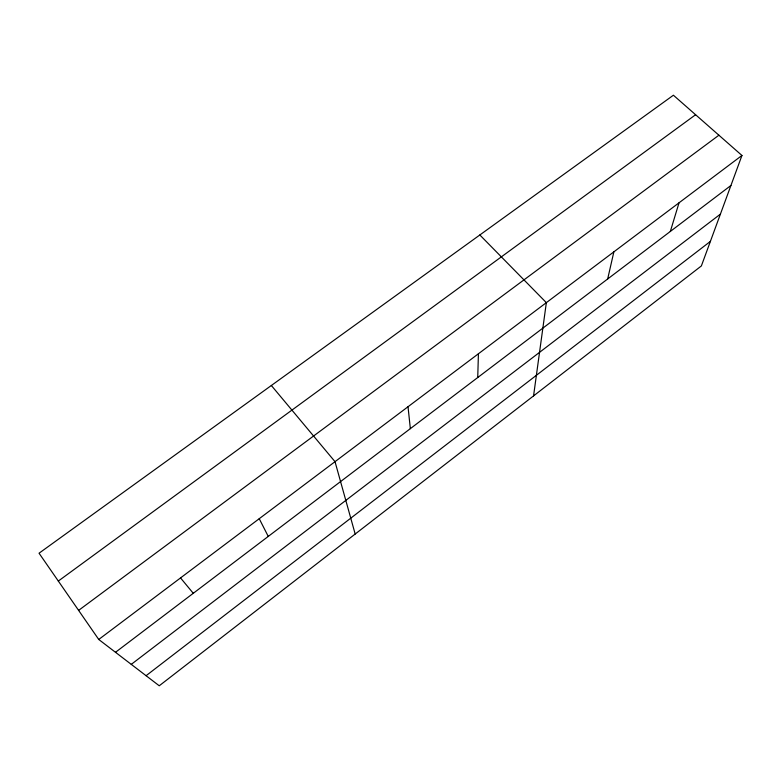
<?xml version="1.0" encoding="UTF-8"?>
<svg xmlns="http://www.w3.org/2000/svg" width="781" height="781" viewBox="0 0 781 781"><rect width="100%" height="100%" fill="white"/><g stroke="black" fill="none" stroke-linecap="round" stroke-linejoin="round"><path stroke-width="1.17" d="M477.738 377.535L478.421 353.764M533.56 395.889L546.349 302.657L479.837 234.974M607.677 278.973L613.866 251.843M670.332 231.449L679.031 202.816M741.95 155.468L701.377 265.93L159.246 685.777L98.738 639.473L39.05 553.212L673.407 95.223L741.95 155.468L98.738 639.473M146.086 675.702L710.378 241.407M131.267 664.367L720.394 214.14M115.5 652.291L730.918 185.487M78.608 610.381L718.91 135.211M58.321 581.054L695.607 114.729M271.349 385.492L335.02 461.678L355.179 534.038M180.538 577.92L193.278 593.296M259.233 518.701L268.254 536.43M408.024 406.735L410.347 428.652"/></g></svg>
